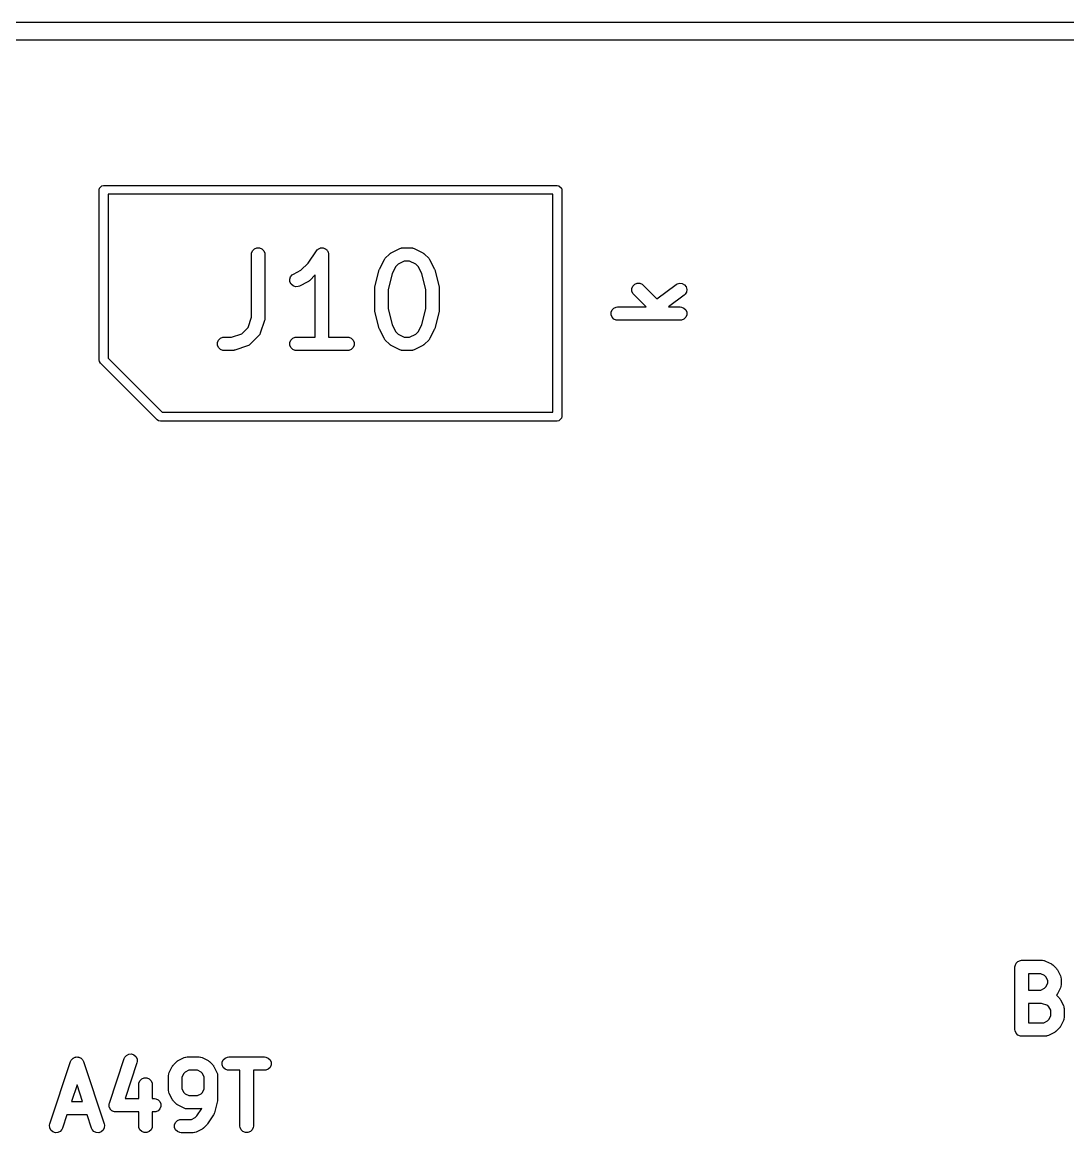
# Model space of a CAD drawing. Extents: x 0.5 to 3.33, y -7.81 to -5.91.
# Drawn here: x 1.0141 to 1.4751, y -6.3959 to -5.9061 of the extents above; entities that cross this region are included whole.
import ezdxf

# ---------------------------------------------------------------- set-up
doc = ezdxf.new("R2010")
doc.units = 0
doc.header["$MEASUREMENT"] = 0
doc.layers.add('BLACK', color=7, linetype='CONTINUOUS')

msp = doc.modelspace()

# ---------------------------------------------------------------- linework, layer by layer
at = {"layer": 'BLACK', "linetype": 'CONTINUOUS'}
for p, q in [((0.50315, -5.90606), (3.31, -5.90606)), ((3.30606, -5.91394), (0.50709, -5.91394)), ((1.04803, -5.98), (1.04818, -5.97925)), ((1.04803, -6.055), (1.04803, -5.98)), ((1.04818, -5.97925), (1.04925, -5.97818)), ((1.04925, -5.97818), (1.05, -5.97803)), ((1.05, -5.97803), (1.25, -5.97803)), ((1.25, -5.97803), (1.25075, -5.97818)), ((1.25075, -5.97818), (1.25182, -5.97925)), ((1.25182, -5.97925), (1.25197, -5.98)), ((1.25197, -5.98), (1.25197, -6.08)), ((1.05197, -5.98197), (1.05197, -6.05418)), ((1.24803, -5.98197), (1.05197, -5.98197)), ((1.24803, -6.07803), (1.24803, -5.98197)), ((1.11518, -6.00854), (1.11523, -6.00796)), ((1.11518, -6.03618), (1.11518, -6.00854)), ((1.11523, -6.00796), (1.11567, -6.0069)), ((1.11567, -6.0069), (1.11649, -6.00608)), ((1.11649, -6.00608), (1.11755, -6.00564)), ((1.11755, -6.00564), (1.11871, -6.00564)), ((1.11871, -6.00564), (1.11977, -6.00608)), ((1.11977, -6.00608), (1.12058, -6.0069)), ((1.12058, -6.0069), (1.12102, -6.00796)), ((1.12102, -6.00796), (1.12108, -6.00854)), ((1.12108, -6.00854), (1.12108, -6.03666)), ((1.14021, -6.01228), (1.14379, -6.0069)), ((1.14379, -6.0069), (1.14379, -6.0069)), ((1.14379, -6.0069), (1.1438, -6.0069)), ((1.1438, -6.00689), (1.14416, -6.00645)), ((1.1438, -6.0069), (1.1438, -6.00689)), ((1.14416, -6.00645), (1.1444, -6.00629)), ((1.1444, -6.00629), (1.14461, -6.00608)), ((1.14461, -6.00608), (1.14488, -6.00597)), ((1.14488, -6.00597), (1.14512, -6.00581)), ((1.14512, -6.00581), (1.1454, -6.00575)), ((1.1454, -6.00575), (1.14567, -6.00564)), ((1.14567, -6.00564), (1.14596, -6.00564)), ((1.14596, -6.00564), (1.14625, -6.00558)), ((1.14625, -6.00558), (1.14653, -6.00564)), ((1.14653, -6.00564), (1.14683, -6.00564)), ((1.14683, -6.00564), (1.14709, -6.00575)), ((1.14709, -6.00575), (1.14738, -6.00581)), ((1.14738, -6.00581), (1.14762, -6.00597)), ((1.14762, -6.00597), (1.14789, -6.00608)), ((1.14789, -6.00608), (1.1481, -6.00629)), ((1.1481, -6.00629), (1.14834, -6.00645)), ((1.14834, -6.00645), (1.1485, -6.00669)), ((1.1485, -6.00669), (1.14871, -6.0069)), ((1.14871, -6.0069), (1.14882, -6.00716)), ((1.14882, -6.00716), (1.14898, -6.0074)), ((1.14898, -6.0074), (1.14903, -6.00769)), ((1.14903, -6.00769), (1.14915, -6.00796)), ((1.14915, -6.00796), (1.1492, -6.00853)), ((1.1492, -6.00853), (1.1492, -6.00853)), ((1.1492, -6.00853), (1.1492, -6.00853)), ((1.1492, -6.00853), (1.1492, -6.00854)), ((1.1492, -6.00854), (1.1492, -6.04495)), ((1.17397, -6.01042), (1.17416, -6.0102)), ((1.17416, -6.0102), (1.17603, -6.00832)), ((1.17603, -6.00832), (1.17626, -6.00814)), ((1.17626, -6.00814), (1.17631, -6.00808)), ((1.17631, -6.00808), (1.1764, -6.00802)), ((1.1764, -6.00802), (1.17648, -6.00796)), ((1.17648, -6.00796), (1.17655, -6.00793)), ((1.17655, -6.00793), (1.1768, -6.00777)), ((1.1768, -6.00777), (1.18055, -6.0059)), ((1.18055, -6.0059), (1.18109, -6.00569)), ((1.18109, -6.00569), (1.1812, -6.00568)), ((1.1812, -6.00568), (1.18129, -6.00564)), ((1.18129, -6.00564), (1.18187, -6.00558)), ((1.18187, -6.00558), (1.18562, -6.00558)), ((1.18562, -6.00558), (1.1862, -6.00564)), ((1.1862, -6.00564), (1.18629, -6.00568)), ((1.18629, -6.00568), (1.1864, -6.00569)), ((1.1864, -6.00569), (1.18694, -6.0059)), ((1.18694, -6.0059), (1.19069, -6.00777)), ((1.19069, -6.00777), (1.19094, -6.00793)), ((1.19094, -6.00793), (1.19101, -6.00796)), ((1.19101, -6.00796), (1.19109, -6.00802)), ((1.19109, -6.00802), (1.19118, -6.00808)), ((1.19118, -6.00808), (1.19123, -6.00814)), ((1.19123, -6.00814), (1.19146, -6.00832)), ((1.19146, -6.00832), (1.19333, -6.0102)), ((1.19333, -6.0102), (1.19352, -6.01042)), ((1.137, -6.01548), (1.14021, -6.01228)), ((1.17151, -6.01532), (1.17152, -6.01528)), ((1.17152, -6.01526), (1.17162, -6.01502)), ((1.17152, -6.01528), (1.17152, -6.01526)), ((1.17162, -6.01502), (1.1717, -6.01477)), ((1.1717, -6.01477), (1.17171, -6.01476)), ((1.17171, -6.01476), (1.17173, -6.01471)), ((1.17173, -6.01471), (1.17361, -6.01097)), ((1.17361, -6.01097), (1.17376, -6.01072)), ((1.17376, -6.01072), (1.17379, -6.01065)), ((1.17379, -6.01065), (1.17386, -6.01056)), ((1.17386, -6.01056), (1.17391, -6.01048)), ((1.17391, -6.01048), (1.17397, -6.01042)), ((1.17867, -6.01403), (1.17716, -6.01707)), ((1.17987, -6.01284), (1.17867, -6.01403)), ((1.18257, -6.01149), (1.17987, -6.01284)), ((1.18492, -6.01149), (1.18257, -6.01149)), ((1.18762, -6.01284), (1.18492, -6.01149)), ((1.18882, -6.01403), (1.18762, -6.01284)), ((1.19033, -6.01707), (1.18882, -6.01403)), ((1.19352, -6.01042), (1.19358, -6.01048)), ((1.19358, -6.01048), (1.19363, -6.01056)), ((1.19363, -6.01056), (1.1937, -6.01065)), ((1.1937, -6.01065), (1.19373, -6.01072)), ((1.19373, -6.01072), (1.19389, -6.01097)), ((1.19389, -6.01097), (1.19576, -6.01471)), ((1.19576, -6.01471), (1.19578, -6.01476)), ((1.19578, -6.01476), (1.19579, -6.01477)), ((1.19579, -6.01477), (1.19588, -6.01502)), ((1.19588, -6.01502), (1.19597, -6.01526)), ((1.19597, -6.01526), (1.19597, -6.01528)), ((1.19597, -6.01528), (1.19598, -6.01532)), ((1.13207, -6.01942), (1.13244, -6.01832)), ((1.13215, -6.02056), (1.13207, -6.01942)), ((1.13244, -6.01832), (1.13319, -6.01745)), ((1.13319, -6.01745), (1.13368, -6.01714)), ((1.13368, -6.01714), (1.137, -6.01548)), ((1.14084, -6.02), (1.14061, -6.02018)), ((1.1433, -6.01754), (1.14084, -6.02)), ((1.1433, -6.04495), (1.1433, -6.01754)), ((1.16963, -6.02282), (1.17151, -6.01532)), ((1.17716, -6.01707), (1.17545, -6.0239)), ((1.19204, -6.0239), (1.19033, -6.01707)), ((1.19598, -6.01532), (1.19786, -6.02282)), ((1.13267, -6.0216), (1.13215, -6.02056)), ((1.13354, -6.02235), (1.13267, -6.0216)), ((1.13463, -6.02271), (1.13354, -6.02235)), ((1.13578, -6.02263), (1.13463, -6.02271)), ((1.13632, -6.02243), (1.13578, -6.02263)), ((1.14007, -6.02055), (1.13632, -6.02243)), ((1.14032, -6.02039), (1.14007, -6.02055)), ((1.14039, -6.02037), (1.14032, -6.02039)), ((1.14047, -6.0203), (1.14039, -6.02037)), ((1.14056, -6.02024), (1.14047, -6.0203)), ((1.14061, -6.02018), (1.14056, -6.02024)), ((1.16954, -6.02353), (1.16955, -6.02343)), ((1.16954, -6.03291), (1.16954, -6.02353)), ((1.16955, -6.02339), (1.16958, -6.02318)), ((1.16955, -6.02343), (1.16955, -6.02339)), ((1.16958, -6.02318), (1.1696, -6.02296)), ((1.1696, -6.02296), (1.16962, -6.02292)), ((1.16962, -6.02292), (1.16963, -6.02282)), ((1.17545, -6.0239), (1.17545, -6.03254)), ((1.19204, -6.03254), (1.19204, -6.0239)), ((1.19786, -6.02282), (1.19787, -6.02292)), ((1.19787, -6.02292), (1.19789, -6.02296)), ((1.19789, -6.02296), (1.19791, -6.02318)), ((1.19791, -6.02318), (1.19794, -6.02339)), ((1.19794, -6.02339), (1.19794, -6.02343)), ((1.19794, -6.02343), (1.19795, -6.02353)), ((1.19795, -6.02353), (1.19795, -6.03291)), ((1.28291, -6.02352), (1.28335, -6.02245)), ((1.28291, -6.02467), (1.28291, -6.02352)), ((1.28335, -6.02573), (1.28291, -6.02467)), ((1.28335, -6.02245), (1.28416, -6.02164)), ((1.28416, -6.02164), (1.28523, -6.0212)), ((1.28523, -6.0212), (1.28638, -6.0212)), ((1.28638, -6.0212), (1.28744, -6.02164)), ((1.28744, -6.02164), (1.28789, -6.02201)), ((1.28789, -6.02201), (1.29395, -6.02807)), ((1.29395, -6.02807), (1.3024, -6.02173)), ((1.3024, -6.02173), (1.3029, -6.02143)), ((1.3029, -6.02143), (1.30401, -6.02115)), ((1.30401, -6.02115), (1.30515, -6.02131)), ((1.30515, -6.02131), (1.30615, -6.0219)), ((1.30615, -6.0219), (1.30684, -6.02282)), ((1.30696, -6.02507), (1.30637, -6.02607)), ((1.30684, -6.02282), (1.30712, -6.02393)), ((1.30712, -6.02393), (1.30696, -6.02507)), ((1.28371, -6.02618), (1.28335, -6.02573)), ((1.28917, -6.03164), (1.28371, -6.02618)), ((1.30595, -6.02646), (1.29903, -6.03164)), ((1.30637, -6.02607), (1.30595, -6.02646)), ((1.16955, -6.03301), (1.16954, -6.03291)), ((1.16955, -6.03305), (1.16955, -6.03301)), ((1.16958, -6.03327), (1.16955, -6.03305)), ((1.1696, -6.03348), (1.16958, -6.03327)), ((1.16962, -6.03352), (1.1696, -6.03348)), ((1.16963, -6.03362), (1.16962, -6.03352)), ((1.17151, -6.04112), (1.16963, -6.03362)), ((1.17545, -6.03254), (1.17716, -6.03938)), ((1.19033, -6.03938), (1.19204, -6.03254)), ((1.19786, -6.03362), (1.19598, -6.04112)), ((1.19787, -6.03352), (1.19786, -6.03362)), ((1.19789, -6.03348), (1.19787, -6.03352)), ((1.19791, -6.03327), (1.19789, -6.03348)), ((1.19794, -6.03305), (1.19791, -6.03327)), ((1.19795, -6.03291), (1.19794, -6.03301)), ((1.19794, -6.03301), (1.19794, -6.03305)), ((1.27372, -6.03402), (1.27416, -6.03295)), ((1.27372, -6.03517), (1.27372, -6.03402)), ((1.27416, -6.03295), (1.27497, -6.03214)), ((1.27497, -6.03214), (1.27604, -6.0317)), ((1.27604, -6.0317), (1.27662, -6.03164)), ((1.27662, -6.03164), (1.28917, -6.03164)), ((1.29903, -6.03164), (1.30417, -6.03164)), ((1.30417, -6.03164), (1.30475, -6.0317)), ((1.30475, -6.0317), (1.30581, -6.03214)), ((1.30581, -6.03214), (1.30663, -6.03295)), ((1.30663, -6.03295), (1.30707, -6.03402)), ((1.30707, -6.03402), (1.30707, -6.03517)), ((1.11367, -6.04069), (1.11518, -6.03618)), ((1.12093, -6.03759), (1.11906, -6.04322)), ((1.121, -6.03731), (1.12093, -6.03759)), ((1.12102, -6.03723), (1.121, -6.03731)), ((1.12104, -6.03713), (1.12102, -6.03723)), ((1.12106, -6.03703), (1.12104, -6.03713)), ((1.12108, -6.03666), (1.12105, -6.03695)), ((1.12105, -6.03695), (1.12106, -6.03703)), ((1.17716, -6.03938), (1.17867, -6.04241)), ((1.18882, -6.04241), (1.19033, -6.03938)), ((1.27416, -6.03623), (1.27372, -6.03517)), ((1.27497, -6.03705), (1.27416, -6.03623)), ((1.27604, -6.03749), (1.27497, -6.03705)), ((1.27662, -6.03755), (1.27604, -6.03749)), ((1.30417, -6.03755), (1.27662, -6.03755)), ((1.30475, -6.03749), (1.30417, -6.03755)), ((1.30581, -6.03705), (1.30475, -6.03749)), ((1.30663, -6.03623), (1.30581, -6.03705)), ((1.30707, -6.03517), (1.30663, -6.03623)), ((1.1064, -6.04495), (1.11091, -6.04345)), ((1.11091, -6.04345), (1.11367, -6.04069)), ((1.11834, -6.04437), (1.11459, -6.04812)), ((1.11871, -6.04392), (1.11834, -6.04437)), ((1.11875, -6.04382), (1.11871, -6.04392)), ((1.11882, -6.04374), (1.11875, -6.04382)), ((1.11906, -6.04322), (1.11882, -6.04374)), ((1.17152, -6.04117), (1.17151, -6.04112)), ((1.17152, -6.04119), (1.17152, -6.04117)), ((1.17162, -6.04143), (1.17152, -6.04119)), ((1.1717, -6.04167), (1.17162, -6.04143)), ((1.17171, -6.04169), (1.1717, -6.04167)), ((1.17173, -6.04173), (1.17171, -6.04169)), ((1.17361, -6.04548), (1.17173, -6.04173)), ((1.17867, -6.04241), (1.17987, -6.0436)), ((1.17987, -6.0436), (1.18257, -6.04495)), ((1.18492, -6.04495), (1.18762, -6.0436)), ((1.18762, -6.0436), (1.18882, -6.04241)), ((1.19576, -6.04173), (1.19389, -6.04548)), ((1.19578, -6.04169), (1.19576, -6.04173)), ((1.19579, -6.04167), (1.19578, -6.04169)), ((1.19588, -6.04143), (1.19579, -6.04167)), ((1.19597, -6.04119), (1.19588, -6.04143)), ((1.19598, -6.04112), (1.19597, -6.04117)), ((1.19597, -6.04117), (1.19597, -6.04119)), ((1.10023, -6.04733), (1.10068, -6.04627)), ((1.10023, -6.04848), (1.10023, -6.04733)), ((1.10068, -6.04955), (1.10023, -6.04848)), ((1.10068, -6.04627), (1.10149, -6.04545)), ((1.10149, -6.05036), (1.10068, -6.04955)), ((1.10149, -6.04545), (1.10255, -6.04501)), ((1.10255, -6.04501), (1.10313, -6.04495)), ((1.10313, -6.04495), (1.1064, -6.04495)), ((1.11344, -6.04883), (1.10781, -6.05071)), ((1.11397, -6.0486), (1.11344, -6.04883)), ((1.11405, -6.04853), (1.11397, -6.0486)), ((1.11415, -6.04849), (1.11405, -6.04853)), ((1.11459, -6.04812), (1.11415, -6.04849)), ((1.13211, -6.04733), (1.13255, -6.04627)), ((1.13211, -6.04848), (1.13211, -6.04733)), ((1.13255, -6.04955), (1.13211, -6.04848)), ((1.13255, -6.04627), (1.13336, -6.04545)), ((1.13336, -6.05036), (1.13255, -6.04955)), ((1.13336, -6.04545), (1.13443, -6.04501)), ((1.13443, -6.04501), (1.135, -6.04495)), ((1.135, -6.04495), (1.1433, -6.04495)), ((1.1492, -6.04495), (1.1575, -6.04495)), ((1.1575, -6.04495), (1.15808, -6.04501)), ((1.15808, -6.04501), (1.15914, -6.04545)), ((1.15914, -6.04545), (1.15995, -6.04627)), ((1.15995, -6.04955), (1.15914, -6.05036)), ((1.15995, -6.04627), (1.1604, -6.04733)), ((1.1604, -6.04848), (1.15995, -6.04955)), ((1.1604, -6.04733), (1.1604, -6.04848)), ((1.17376, -6.04573), (1.17361, -6.04548)), ((1.17379, -6.0458), (1.17376, -6.04573)), ((1.17386, -6.04588), (1.17379, -6.0458)), ((1.17391, -6.04597), (1.17386, -6.04588)), ((1.17397, -6.04602), (1.17391, -6.04597)), ((1.17416, -6.04624), (1.17397, -6.04602)), ((1.17603, -6.04812), (1.17416, -6.04624)), ((1.17626, -6.04831), (1.17603, -6.04812)), ((1.17631, -6.04836), (1.17626, -6.04831)), ((1.1764, -6.04842), (1.17631, -6.04836)), ((1.17648, -6.04849), (1.1764, -6.04842)), ((1.17655, -6.04852), (1.17648, -6.04849)), ((1.1768, -6.04867), (1.17655, -6.04852)), ((1.18055, -6.05055), (1.1768, -6.04867)), ((1.18257, -6.04495), (1.18492, -6.04495)), ((1.19069, -6.04867), (1.18694, -6.05055)), ((1.19094, -6.04852), (1.19069, -6.04867)), ((1.19101, -6.04849), (1.19094, -6.04852)), ((1.19109, -6.04842), (1.19101, -6.04849)), ((1.19118, -6.04836), (1.19109, -6.04842)), ((1.19123, -6.04831), (1.19118, -6.04836)), ((1.19146, -6.04812), (1.19123, -6.04831)), ((1.19333, -6.04624), (1.19146, -6.04812)), ((1.19352, -6.04602), (1.19333, -6.04624)), ((1.19358, -6.04597), (1.19352, -6.04602)), ((1.19363, -6.04588), (1.19358, -6.04597)), ((1.1937, -6.0458), (1.19363, -6.04588)), ((1.19373, -6.04573), (1.1937, -6.0458)), ((1.19389, -6.04548), (1.19373, -6.04573)), ((1.05197, -6.05418), (1.07582, -6.07803)), ((1.10255, -6.0508), (1.10149, -6.05036)), ((1.10313, -6.05086), (1.10255, -6.0508)), ((1.10688, -6.05086), (1.10313, -6.05086)), ((1.10717, -6.05083), (1.10688, -6.05086)), ((1.10725, -6.05084), (1.10717, -6.05083)), ((1.10735, -6.05081), (1.10725, -6.05084)), ((1.10746, -6.0508), (1.10735, -6.05081)), ((1.10753, -6.05077), (1.10746, -6.0508)), ((1.10781, -6.05071), (1.10753, -6.05077)), ((1.13443, -6.0508), (1.13336, -6.05036)), ((1.135, -6.05086), (1.13443, -6.0508)), ((1.1575, -6.05086), (1.135, -6.05086)), ((1.15808, -6.0508), (1.1575, -6.05086)), ((1.15914, -6.05036), (1.15808, -6.0508)), ((1.18109, -6.05075), (1.18055, -6.05055)), ((1.1812, -6.05076), (1.18109, -6.05075)), ((1.18129, -6.0508), (1.1812, -6.05076)), ((1.18187, -6.05086), (1.18129, -6.0508)), ((1.18562, -6.05086), (1.18187, -6.05086)), ((1.1862, -6.0508), (1.18562, -6.05086)), ((1.18629, -6.05076), (1.1862, -6.0508)), ((1.1864, -6.05075), (1.18629, -6.05076)), ((1.18694, -6.05055), (1.1864, -6.05075)), ((1.04818, -6.05575), (1.04803, -6.055)), ((1.04861, -6.05639), (1.04818, -6.05575)), ((1.07361, -6.08139), (1.04861, -6.05639)), ((1.07582, -6.07803), (1.24803, -6.07803)), ((1.07425, -6.08182), (1.07361, -6.08139)), ((1.075, -6.08197), (1.07425, -6.08182)), ((1.25, -6.08197), (1.075, -6.08197)), ((1.25075, -6.08182), (1.25, -6.08197)), ((1.25182, -6.08075), (1.25075, -6.08182)), ((1.25197, -6.08), (1.25182, -6.08075)), ((1.45181, -6.32278), (1.45187, -6.3222)), ((1.45181, -6.35034), (1.45181, -6.32278)), ((1.45187, -6.3222), (1.45231, -6.32114)), ((1.45231, -6.32114), (1.45312, -6.32033)), ((1.45312, -6.32033), (1.45419, -6.31988)), ((1.45419, -6.31988), (1.45476, -6.31983)), ((1.45476, -6.31983), (1.46395, -6.31983)), ((1.46395, -6.31983), (1.46453, -6.31988)), ((1.46453, -6.31988), (1.46462, -6.31993)), ((1.46462, -6.31993), (1.46473, -6.31993)), ((1.46473, -6.31993), (1.46527, -6.32014)), ((1.46527, -6.32014), (1.4679, -6.32145)), ((1.4679, -6.32145), (1.46814, -6.32161)), ((1.46814, -6.32161), (1.46822, -6.32164)), ((1.46822, -6.32164), (1.4683, -6.3217)), ((1.4683, -6.3217), (1.46839, -6.32176)), ((1.46839, -6.32176), (1.46844, -6.32182)), ((1.46844, -6.32182), (1.46866, -6.32201)), ((1.46866, -6.32201), (1.46998, -6.32332)), ((1.46998, -6.32332), (1.47016, -6.32354)), ((1.47016, -6.32354), (1.47022, -6.3236)), ((1.47022, -6.3236), (1.47028, -6.32368)), ((1.47028, -6.32368), (1.47034, -6.32377)), ((1.47034, -6.32377), (1.47037, -6.32384)), ((1.47037, -6.32384), (1.47053, -6.32409)), ((1.46325, -6.32573), (1.45772, -6.32573)), ((1.45772, -6.32573), (1.45772, -6.33295)), ((1.46483, -6.32652), (1.46325, -6.32573)), ((1.46546, -6.32715), (1.46483, -6.32652)), ((1.46625, -6.32873), (1.46546, -6.32715)), ((1.46625, -6.32996), (1.46625, -6.32873)), ((1.47053, -6.32409), (1.47184, -6.32671)), ((1.47184, -6.32671), (1.47205, -6.32725)), ((1.47205, -6.32725), (1.47205, -6.32736)), ((1.47205, -6.32736), (1.4721, -6.32745)), ((1.4721, -6.32745), (1.47215, -6.32803)), ((1.47215, -6.32803), (1.47215, -6.33065)), ((1.45772, -6.33295), (1.46325, -6.33295)), ((1.46325, -6.33295), (1.46483, -6.33217)), ((1.46483, -6.33217), (1.46546, -6.33153)), ((1.46546, -6.33153), (1.46625, -6.32996)), ((1.47184, -6.33198), (1.47053, -6.3346)), ((1.47205, -6.33143), (1.47184, -6.33198)), ((1.4721, -6.33123), (1.47205, -6.33133)), ((1.47205, -6.33133), (1.47205, -6.33143)), ((1.47215, -6.33065), (1.4721, -6.33123)), ((1.47016, -6.33514), (1.47008, -6.33524)), ((1.47008, -6.33524), (1.47129, -6.33644)), ((1.47022, -6.33509), (1.47016, -6.33514)), ((1.47028, -6.335), (1.47022, -6.33509)), ((1.47034, -6.33492), (1.47028, -6.335)), ((1.47037, -6.33485), (1.47034, -6.33492)), ((1.47053, -6.3346), (1.47037, -6.33485)), ((1.47129, -6.33644), (1.47147, -6.33667)), ((1.47147, -6.33667), (1.47153, -6.33672)), ((1.47153, -6.33672), (1.47159, -6.33681)), ((1.47159, -6.33681), (1.47165, -6.33689)), ((1.47165, -6.33689), (1.47168, -6.33696)), ((1.47168, -6.33696), (1.47184, -6.33721)), ((1.47184, -6.33721), (1.47315, -6.33983)), ((1.46347, -6.33886), (1.45772, -6.33886)), ((1.45772, -6.33886), (1.45772, -6.34739)), ((1.46629, -6.3398), (1.46347, -6.33886)), ((1.46677, -6.34028), (1.46629, -6.3398)), ((1.46756, -6.34185), (1.46677, -6.34028)), ((1.46756, -6.34439), (1.46756, -6.34185)), ((1.47315, -6.33983), (1.47336, -6.34037)), ((1.47336, -6.34037), (1.47337, -6.34048)), ((1.47337, -6.34048), (1.47341, -6.34058)), ((1.47341, -6.34058), (1.47346, -6.34115)), ((1.47346, -6.34115), (1.47346, -6.34509)), ((1.45772, -6.34739), (1.46457, -6.34739)), ((1.46457, -6.34739), (1.46614, -6.3466)), ((1.46614, -6.3466), (1.46677, -6.34597)), ((1.46677, -6.34597), (1.46756, -6.34439)), ((1.47315, -6.34641), (1.47184, -6.34904)), ((1.47336, -6.34587), (1.47315, -6.34641)), ((1.47337, -6.34576), (1.47336, -6.34587)), ((1.47341, -6.34567), (1.47337, -6.34576)), ((1.47346, -6.34509), (1.47341, -6.34567)), ((1.45187, -6.35092), (1.45181, -6.35034)), ((1.45231, -6.35198), (1.45187, -6.35092)), ((1.45312, -6.35279), (1.45231, -6.35198)), ((1.45419, -6.35324), (1.45312, -6.35279)), ((1.45476, -6.35329), (1.45419, -6.35324)), ((1.46584, -6.35324), (1.46526, -6.35329)), ((1.46594, -6.3532), (1.46584, -6.35324)), ((1.46604, -6.35319), (1.46594, -6.3532)), ((1.46658, -6.35298), (1.46604, -6.35319)), ((1.46921, -6.35167), (1.46658, -6.35298)), ((1.46946, -6.35151), (1.46921, -6.35167)), ((1.46953, -6.35148), (1.46946, -6.35151)), ((1.46961, -6.35142), (1.46953, -6.35148)), ((1.4697, -6.35136), (1.46961, -6.35142)), ((1.46975, -6.3513), (1.4697, -6.35136)), ((1.46998, -6.35112), (1.46975, -6.3513)), ((1.47129, -6.3498), (1.46998, -6.35112)), ((1.47147, -6.34958), (1.47129, -6.3498)), ((1.47153, -6.34953), (1.47147, -6.34958)), ((1.47159, -6.34944), (1.47153, -6.34953)), ((1.47165, -6.34936), (1.47159, -6.34944)), ((1.47168, -6.34928), (1.47165, -6.34936)), ((1.47184, -6.34904), (1.47168, -6.34928)), ((1.46526, -6.35329), (1.45476, -6.35329)), ((1.0362, -6.36334), (1.03644, -6.36306)), ((1.03644, -6.36306), (1.03663, -6.36297)), ((1.03663, -6.36297), (1.03679, -6.36283)), ((1.03679, -6.36283), (1.03714, -6.36271)), ((1.03714, -6.36271), (1.03747, -6.36255)), ((1.03747, -6.36255), (1.03769, -6.36253)), ((1.03769, -6.36253), (1.03789, -6.36247)), ((1.03789, -6.36247), (1.03825, -6.36249)), ((1.03825, -6.36249), (1.03862, -6.36247)), ((1.03862, -6.36247), (1.03882, -6.36253)), ((1.03882, -6.36253), (1.03903, -6.36255)), ((1.03903, -6.36255), (1.03937, -6.36271)), ((1.03937, -6.36271), (1.03972, -6.36283)), ((1.03972, -6.36283), (1.03988, -6.36297)), ((1.03988, -6.36297), (1.04006, -6.36306)), ((1.04006, -6.36306), (1.04031, -6.36334)), ((1.05908, -6.36315), (1.05931, -6.36262)), ((1.05931, -6.36262), (1.06007, -6.36175)), ((1.06007, -6.36175), (1.0611, -6.36123)), ((1.0611, -6.36123), (1.06225, -6.36115)), ((1.06225, -6.36115), (1.06334, -6.36152)), ((1.06334, -6.36152), (1.06421, -6.36227)), ((1.06421, -6.36227), (1.06472, -6.3633)), ((1.08287, -6.36407), (1.08549, -6.36275)), ((1.08549, -6.36275), (1.08603, -6.36255)), ((1.08603, -6.36255), (1.08614, -6.36254)), ((1.08614, -6.36254), (1.08623, -6.3625)), ((1.08623, -6.3625), (1.08681, -6.36244)), ((1.08681, -6.36244), (1.09206, -6.36244)), ((1.09206, -6.36244), (1.09264, -6.3625)), ((1.09264, -6.3625), (1.09273, -6.36254)), ((1.09273, -6.36254), (1.09284, -6.36255)), ((1.09284, -6.36255), (1.09338, -6.36275)), ((1.09338, -6.36275), (1.09601, -6.36407)), ((1.10273, -6.36375), (1.10354, -6.36294)), ((1.10354, -6.36294), (1.10461, -6.3625)), ((1.10461, -6.3625), (1.10518, -6.36244)), ((1.10518, -6.36244), (1.12093, -6.36244)), ((1.12093, -6.36244), (1.12151, -6.3625)), ((1.12151, -6.3625), (1.12257, -6.36294)), ((1.12257, -6.36294), (1.12339, -6.36375)), ((1.02627, -6.39202), (1.03545, -6.36446)), ((1.03545, -6.36446), (1.03569, -6.36393)), ((1.03569, -6.36393), (1.03583, -6.36377)), ((1.03583, -6.36377), (1.03592, -6.36358)), ((1.03592, -6.36358), (1.0362, -6.36334)), ((1.04031, -6.36334), (1.04059, -6.36358)), ((1.04059, -6.36358), (1.04068, -6.36377)), ((1.04068, -6.36377), (1.04082, -6.36393)), ((1.04082, -6.36393), (1.04106, -6.36446)), ((1.04106, -6.36446), (1.05024, -6.39202)), ((1.05251, -6.38283), (1.05908, -6.36315)), ((1.06468, -6.36502), (1.05941, -6.38081)), ((1.06481, -6.36445), (1.06468, -6.36502)), ((1.06472, -6.3633), (1.06481, -6.36445)), ((1.07892, -6.36932), (1.08023, -6.3667)), ((1.08023, -6.3667), (1.08039, -6.36645)), ((1.08039, -6.36645), (1.08042, -6.36638)), ((1.08042, -6.36638), (1.08049, -6.3663)), ((1.08049, -6.3663), (1.08054, -6.36621)), ((1.08054, -6.36621), (1.0806, -6.36616)), ((1.0806, -6.36616), (1.08079, -6.36593)), ((1.08079, -6.36593), (1.0821, -6.36462)), ((1.0821, -6.36462), (1.08232, -6.36443)), ((1.08232, -6.36443), (1.08238, -6.36437)), ((1.08238, -6.36437), (1.08246, -6.36432)), ((1.08246, -6.36432), (1.08255, -6.36425)), ((1.08255, -6.36425), (1.08262, -6.36422)), ((1.08262, -6.36422), (1.08287, -6.36407)), ((1.09601, -6.36407), (1.09625, -6.36422)), ((1.09625, -6.36422), (1.09633, -6.36425)), ((1.09633, -6.36425), (1.09641, -6.36432)), ((1.09641, -6.36432), (1.0965, -6.36437)), ((1.0965, -6.36437), (1.09655, -6.36443)), ((1.09655, -6.36443), (1.09677, -6.36462)), ((1.09677, -6.36462), (1.09809, -6.36593)), ((1.09809, -6.36593), (1.09827, -6.36616)), ((1.09827, -6.36616), (1.09833, -6.36621)), ((1.09833, -6.36621), (1.09839, -6.3663)), ((1.09839, -6.3663), (1.09845, -6.36638)), ((1.09845, -6.36638), (1.09848, -6.36645)), ((1.09848, -6.36645), (1.09864, -6.3667)), ((1.09864, -6.3667), (1.09995, -6.36932)), ((1.10229, -6.36482), (1.10273, -6.36375)), ((1.10229, -6.36597), (1.10229, -6.36482)), ((1.10273, -6.36704), (1.10229, -6.36597)), ((1.10354, -6.36785), (1.10273, -6.36704)), ((1.10461, -6.36829), (1.10354, -6.36785)), ((1.12257, -6.36785), (1.12151, -6.36829)), ((1.12339, -6.36704), (1.12257, -6.36785)), ((1.12339, -6.36375), (1.12383, -6.36482)), ((1.12383, -6.36597), (1.12339, -6.36704)), ((1.12383, -6.36482), (1.12383, -6.36597)), ((1.06598, -6.37294), (1.0668, -6.37213)), ((1.0668, -6.37213), (1.06786, -6.37169)), ((1.06786, -6.37169), (1.06901, -6.37169)), ((1.06901, -6.37169), (1.07008, -6.37213)), ((1.07008, -6.37213), (1.07089, -6.37294)), ((1.07861, -6.37064), (1.07867, -6.37007)), ((1.07861, -6.37721), (1.07861, -6.37064)), ((1.07867, -6.37007), (1.07871, -6.36997)), ((1.07871, -6.36986), (1.07892, -6.36932)), ((1.07871, -6.36997), (1.07871, -6.36986)), ((1.0853, -6.36977), (1.08451, -6.37134)), ((1.08451, -6.37134), (1.08451, -6.37651)), ((1.08594, -6.36913), (1.0853, -6.36977)), ((1.08751, -6.36835), (1.08594, -6.36913)), ((1.09136, -6.36835), (1.08751, -6.36835)), ((1.09294, -6.36913), (1.09136, -6.36835)), ((1.09357, -6.36977), (1.09294, -6.36913)), ((1.09436, -6.37134), (1.09357, -6.36977)), ((1.09436, -6.37651), (1.09436, -6.37134)), ((1.09995, -6.36932), (1.10016, -6.36986)), ((1.10016, -6.36986), (1.10017, -6.36997)), ((1.10017, -6.36997), (1.10021, -6.37007)), ((1.10021, -6.37007), (1.10026, -6.37064)), ((1.10026, -6.37064), (1.10026, -6.38114)), ((1.10518, -6.36835), (1.10461, -6.36829)), ((1.1101, -6.36835), (1.10518, -6.36835)), ((1.1101, -6.39295), (1.1101, -6.36835)), ((1.12093, -6.36835), (1.11601, -6.36835)), ((1.11601, -6.36835), (1.11601, -6.39295)), ((1.12151, -6.36829), (1.12093, -6.36835)), ((1.03825, -6.37473), (1.03579, -6.38213)), ((1.04072, -6.38213), (1.03825, -6.37473)), ((1.06549, -6.37458), (1.06554, -6.37401)), ((1.06549, -6.38081), (1.06549, -6.37458)), ((1.06554, -6.37401), (1.06598, -6.37294)), ((1.07089, -6.37294), (1.07133, -6.37401)), ((1.07133, -6.37401), (1.07139, -6.37458)), ((1.07139, -6.37458), (1.07139, -6.38081)), ((1.07867, -6.37778), (1.07861, -6.37721)), ((1.08451, -6.37651), (1.0853, -6.37808)), ((1.09357, -6.37808), (1.09436, -6.37651)), ((1.03579, -6.38213), (1.04072, -6.38213)), ((1.05941, -6.38081), (1.06549, -6.38081)), ((1.07139, -6.38081), (1.07238, -6.38081)), ((1.07238, -6.38081), (1.07295, -6.38087)), ((1.07295, -6.38087), (1.07402, -6.38131)), ((1.07402, -6.38131), (1.07483, -6.38213)), ((1.07483, -6.38213), (1.07527, -6.38319)), ((1.07871, -6.37788), (1.07867, -6.37778)), ((1.07871, -6.37799), (1.07871, -6.37788)), ((1.07892, -6.37853), (1.07871, -6.37799)), ((1.08023, -6.38115), (1.07892, -6.37853)), ((1.08039, -6.3814), (1.08023, -6.38115)), ((1.08042, -6.38147), (1.08039, -6.3814)), ((1.08049, -6.38155), (1.08042, -6.38147)), ((1.08054, -6.38164), (1.08049, -6.38155)), ((1.0806, -6.38169), (1.08054, -6.38164)), ((1.08079, -6.38192), (1.0806, -6.38169)), ((1.0821, -6.38323), (1.08079, -6.38192)), ((1.0853, -6.37808), (1.08594, -6.37872)), ((1.08594, -6.37872), (1.08751, -6.3795)), ((1.08751, -6.3795), (1.09136, -6.3795)), ((1.09136, -6.3795), (1.09294, -6.37872)), ((1.09294, -6.37872), (1.09357, -6.37808)), ((1.10017, -6.38186), (1.09886, -6.38711)), ((1.10019, -6.38176), (1.10017, -6.38186)), ((1.10021, -6.38172), (1.10019, -6.38176)), ((1.10023, -6.3815), (1.10021, -6.38172)), ((1.10026, -6.38129), (1.10023, -6.3815)), ((1.10026, -6.38114), (1.10025, -6.38124)), ((1.10025, -6.38124), (1.10026, -6.38129)), ((1.05239, -6.3834), (1.05242, -6.38325)), ((1.05242, -6.38387), (1.05239, -6.3834)), ((1.05242, -6.38319), (1.05245, -6.38312)), ((1.05242, -6.38325), (1.05242, -6.38319)), ((1.05242, -6.38434), (1.05242, -6.38387)), ((1.05246, -6.38444), (1.05242, -6.38434)), ((1.05245, -6.38312), (1.05251, -6.38283)), ((1.05247, -6.38455), (1.05246, -6.38444)), ((1.05268, -6.38497), (1.05247, -6.38455)), ((1.05286, -6.38541), (1.05268, -6.38497)), ((1.05293, -6.38548), (1.05286, -6.38541)), ((1.05298, -6.38558), (1.05293, -6.38548)), ((1.05334, -6.38589), (1.05298, -6.38558)), ((1.05367, -6.38622), (1.05334, -6.38589)), ((1.05377, -6.38626), (1.05367, -6.38622)), ((1.05385, -6.38633), (1.05377, -6.38626)), ((1.0543, -6.38648), (1.05385, -6.38633)), ((1.05474, -6.38666), (1.0543, -6.38648)), ((1.05489, -6.38668), (1.05474, -6.38666)), ((1.05495, -6.3867), (1.05489, -6.38668)), ((1.05502, -6.38669), (1.05495, -6.3867)), ((1.05531, -6.38672), (1.05502, -6.38669)), ((1.06549, -6.38672), (1.05531, -6.38672)), ((1.06549, -6.39295), (1.06549, -6.38672)), ((1.07238, -6.38672), (1.07139, -6.38672)), ((1.07139, -6.38672), (1.07139, -6.39295)), ((1.07295, -6.38666), (1.07238, -6.38672)), ((1.07402, -6.38622), (1.07295, -6.38666)), ((1.07483, -6.38541), (1.07402, -6.38622)), ((1.07527, -6.38434), (1.07483, -6.38541)), ((1.07527, -6.38319), (1.07527, -6.38434)), ((1.08232, -6.38342), (1.0821, -6.38323)), ((1.08238, -6.38348), (1.08232, -6.38342)), ((1.08246, -6.38353), (1.08238, -6.38348)), ((1.08255, -6.3836), (1.08246, -6.38353)), ((1.08262, -6.38363), (1.08255, -6.3836)), ((1.08287, -6.38378), (1.08262, -6.38363)), ((1.08549, -6.3851), (1.08287, -6.38378)), ((1.08603, -6.3853), (1.08549, -6.3851)), ((1.08614, -6.38531), (1.08603, -6.3853)), ((1.08623, -6.38535), (1.08614, -6.38531)), ((1.08681, -6.38541), (1.08623, -6.38535)), ((1.09206, -6.38541), (1.08681, -6.38541)), ((1.09108, -6.38845), (1.09326, -6.38518)), ((1.09264, -6.38535), (1.09206, -6.38541)), ((1.09273, -6.38531), (1.09264, -6.38535)), ((1.09284, -6.3853), (1.09273, -6.38531)), ((1.09327, -6.38514), (1.09284, -6.3853)), ((1.09326, -6.38518), (1.09327, -6.38514)), ((1.09873, -6.38752), (1.09869, -6.38758)), ((1.09874, -6.38745), (1.09873, -6.38752)), ((1.09886, -6.38711), (1.09874, -6.38745)), ((1.02614, -6.39258), (1.02627, -6.39202)), ((1.03382, -6.38803), (1.03187, -6.39389)), ((1.04269, -6.38803), (1.03382, -6.38803)), ((1.04464, -6.39389), (1.04269, -6.38803)), ((1.05024, -6.39202), (1.05037, -6.39258)), ((1.08129, -6.39238), (1.08173, -6.39131)), ((1.08129, -6.39353), (1.08129, -6.39238)), ((1.08173, -6.39131), (1.08255, -6.3905)), ((1.08255, -6.3905), (1.08361, -6.39006)), ((1.08361, -6.39006), (1.08419, -6.39)), ((1.08419, -6.39), (1.08874, -6.39)), ((1.08874, -6.39), (1.09031, -6.38922)), ((1.09031, -6.38922), (1.09108, -6.38845)), ((1.09546, -6.39242), (1.09415, -6.39373)), ((1.09565, -6.39219), (1.09546, -6.39242)), ((1.09546, -6.39242), (1.09546, -6.39242)), ((1.09546, -6.39242), (1.09546, -6.39242)), ((1.09583, -6.39197), (1.09565, -6.39219)), ((1.09845, -6.38803), (1.09583, -6.39197)), ((1.09583, -6.39197), (1.09583, -6.39197)), ((1.09583, -6.39197), (1.09583, -6.39197)), ((1.09862, -6.38771), (1.09845, -6.38803)), ((1.09867, -6.38765), (1.09862, -6.38771)), ((1.09869, -6.38758), (1.09867, -6.38765)), ((1.02622, -6.39373), (1.02614, -6.39258)), ((1.02674, -6.39476), (1.02622, -6.39373)), ((1.02761, -6.39552), (1.02674, -6.39476)), ((1.0287, -6.39588), (1.02761, -6.39552)), ((1.02985, -6.3958), (1.0287, -6.39588)), ((1.03088, -6.39529), (1.02985, -6.3958)), ((1.03163, -6.39442), (1.03088, -6.39529)), ((1.03187, -6.39389), (1.03163, -6.39442)), ((1.04488, -6.39442), (1.04464, -6.39389)), ((1.04563, -6.39529), (1.04488, -6.39442)), ((1.04666, -6.3958), (1.04563, -6.39529)), ((1.04781, -6.39588), (1.04666, -6.3958)), ((1.0489, -6.39552), (1.04781, -6.39588)), ((1.04977, -6.39476), (1.0489, -6.39552)), ((1.05029, -6.39373), (1.04977, -6.39476)), ((1.05037, -6.39258), (1.05029, -6.39373)), ((1.06554, -6.39353), (1.06549, -6.39295)), ((1.06598, -6.39459), (1.06554, -6.39353)), ((1.0668, -6.39541), (1.06598, -6.39459)), ((1.06786, -6.39585), (1.0668, -6.39541)), ((1.06901, -6.39585), (1.06786, -6.39585)), ((1.07008, -6.39541), (1.06901, -6.39585)), ((1.07089, -6.39459), (1.07008, -6.39541)), ((1.07133, -6.39353), (1.07089, -6.39459)), ((1.07139, -6.39295), (1.07133, -6.39353)), ((1.08173, -6.39459), (1.08129, -6.39353)), ((1.08255, -6.39541), (1.08173, -6.39459)), ((1.08361, -6.39585), (1.08255, -6.39541)), ((1.08419, -6.39591), (1.08361, -6.39585)), ((1.08944, -6.39591), (1.08419, -6.39591)), ((1.09001, -6.39585), (1.08944, -6.39591)), ((1.09011, -6.39581), (1.09001, -6.39585)), ((1.09022, -6.3958), (1.09011, -6.39581)), ((1.09076, -6.3956), (1.09022, -6.3958)), ((1.09338, -6.39428), (1.09076, -6.3956)), ((1.09363, -6.39413), (1.09338, -6.39428)), ((1.0937, -6.3941), (1.09363, -6.39413)), ((1.09378, -6.39403), (1.0937, -6.3941)), ((1.09387, -6.39397), (1.09378, -6.39403)), ((1.09392, -6.39392), (1.09387, -6.39397)), ((1.09415, -6.39373), (1.09392, -6.39392)), ((1.11016, -6.39353), (1.1101, -6.39295)), ((1.1106, -6.39459), (1.11016, -6.39353)), ((1.11142, -6.39541), (1.1106, -6.39459)), ((1.11248, -6.39585), (1.11142, -6.39541)), ((1.11363, -6.39585), (1.11248, -6.39585)), ((1.1147, -6.39541), (1.11363, -6.39585)), ((1.11551, -6.39459), (1.1147, -6.39541)), ((1.11595, -6.39353), (1.11551, -6.39459)), ((1.11601, -6.39295), (1.11595, -6.39353))]:
    msp.add_line(p, q, dxfattribs=at)

doc.saveas('drawing.dxf')
